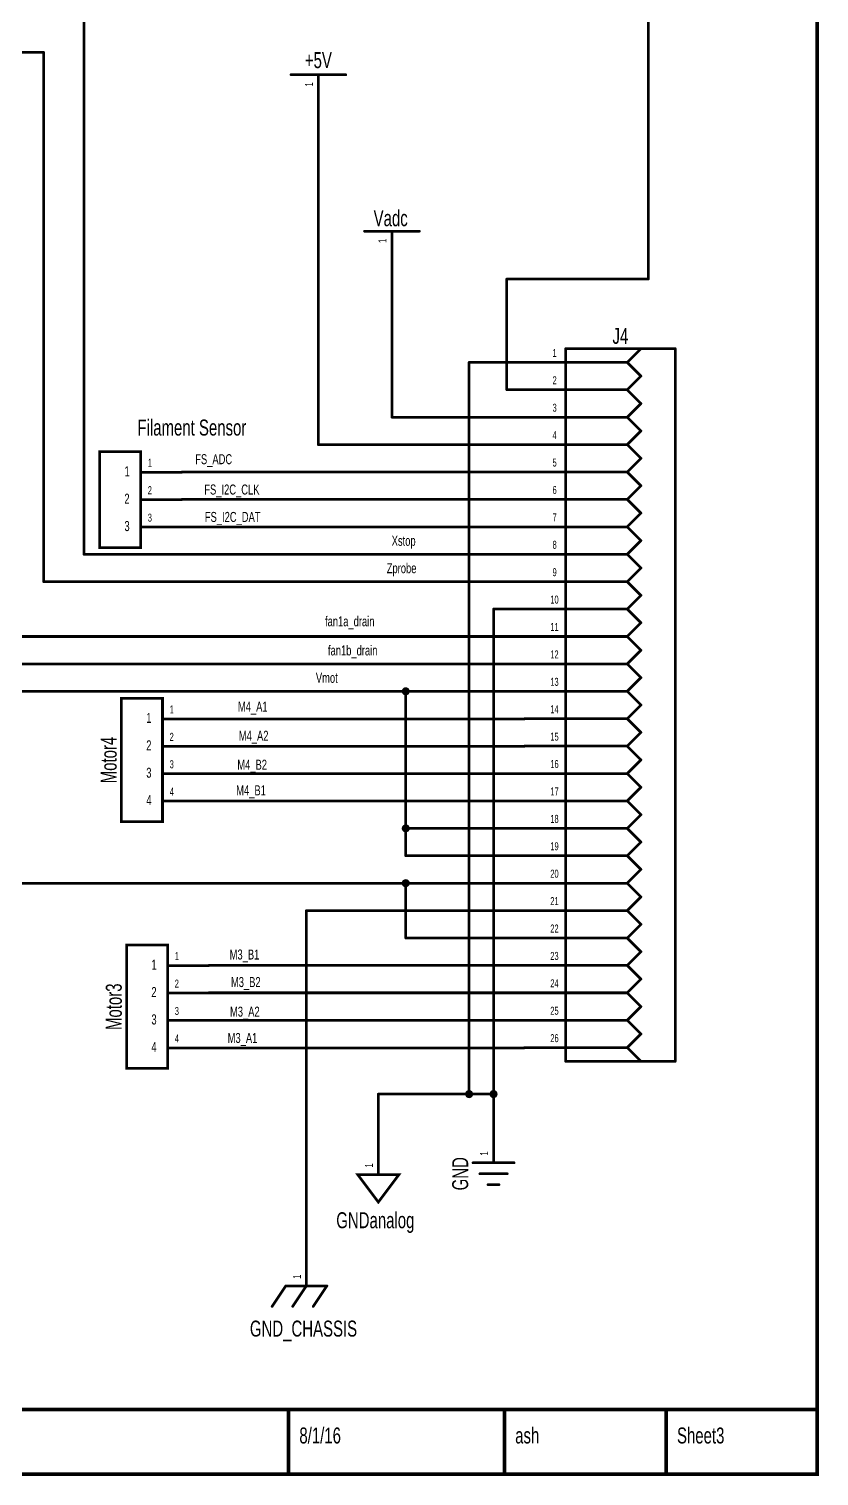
# Model space of a CAD drawing. Extents: x -0.2 to 11.3, y -0.6 to 7.5.
# Drawn here: x 8.38 to 11.26, y -0.6 to 4.68 of the extents above; entities that cross this region are included whole.
import ezdxf
from ezdxf.enums import TextEntityAlignment as Align

# ---------------------------------------------------------------- set-up
doc = ezdxf.new("R2010")
doc.units = 0
for name, color, linetype in [('Element', 253, 'CONTINUOUS'), ('Net', 50, 'CONTINUOUS'), ('Pin', 50, 'CONTINUOUS'), ('Shapes', 252, 'CONTINUOUS'), ('Titles', 253, 'CONTINUOUS')]:
    doc.layers.add(name, color=color, linetype=linetype)

msp = doc.modelspace()

# ---------------------------------------------------------------- linework, layer by layer
at = {"layer": 'Element', "linetype": 'CONTINUOUS', "const_width": 0.0098}
for points in [[(9.3377, 4.5152), (9.5377, 4.5152)], [(9.606, 3.9443), (9.806, 3.9443)], [(10.7397, 3.5157), (10.3397, 3.5157)], [(10.3397, 3.5157), (10.3397, 0.9157)], [(10.6147, 3.5157), (10.5647, 3.4657)], [(10.7397, 0.9157), (10.7397, 3.5157)], [(10.5647, 3.4657), (10.3397, 3.4657)], [(10.6147, 3.4157), (10.5647, 3.4657)], [(10.6147, 3.4157), (10.5647, 3.3657)], [(10.5647, 3.3657), (10.3397, 3.3657)], [(10.6147, 3.3157), (10.5647, 3.3657)], [(10.6147, 3.3157), (10.5647, 3.2657)], [(10.5647, 3.2657), (10.3397, 3.2657)], [(10.6147, 3.2157), (10.5647, 3.2657)], [(10.6147, 3.2157), (10.5647, 3.1657)], [(10.5647, 3.1657), (10.3397, 3.1657)], [(10.6147, 3.1157), (10.5647, 3.1657)], [(8.7893, 3.1398), (8.6394, 3.1398), (8.6394, 2.7898), (8.7893, 2.7898), (8.7893, 3.1398)], [(10.6147, 3.1157), (10.5647, 3.0657)], [(10.5647, 3.0657), (10.3397, 3.0657)], [(10.6147, 3.0157), (10.5647, 3.0657)], [(10.6147, 3.0157), (10.5647, 2.9657)], [(10.5647, 2.9657), (10.3397, 2.9657)], [(10.6147, 2.9157), (10.5647, 2.9657)], [(10.6147, 2.9157), (10.5647, 2.8657)], [(10.5647, 2.8657), (10.3397, 2.8657)], [(10.6147, 2.8157), (10.5647, 2.8657)], [(10.6147, 2.8157), (10.5647, 2.7657)], [(10.5647, 2.7657), (10.3397, 2.7657)], [(10.6147, 2.7157), (10.5647, 2.7657)], [(10.6147, 2.7157), (10.5647, 2.6657)], [(10.5647, 2.6657), (10.3397, 2.6657)], [(10.6147, 2.6157), (10.5647, 2.6657)], [(10.6147, 2.6157), (10.5647, 2.5657)], [(10.5647, 2.5657), (10.3397, 2.5657)], [(10.6147, 2.5157), (10.5647, 2.5657)], [(10.6147, 2.5157), (10.5647, 2.4657)], [(10.5647, 2.4657), (10.3397, 2.4657)], [(10.6147, 2.4157), (10.5647, 2.4657)], [(10.6147, 2.4157), (10.5647, 2.3657)], [(10.5647, 2.3657), (10.3397, 2.3657)], [(10.6147, 2.3157), (10.5647, 2.3657)], [(10.5647, 2.2657), (10.3397, 2.2657)], [(10.6147, 2.3157), (10.5647, 2.2657)], [(10.6147, 2.2157), (10.5647, 2.2657)], [(8.869, 2.24), (8.7191, 2.24), (8.7191, 1.79), (8.869, 1.79), (8.869, 2.24)], [(10.6147, 2.2157), (10.5647, 2.1657)], [(10.5647, 2.1657), (10.3397, 2.1657)], [(10.6147, 2.1157), (10.5647, 2.1657)], [(10.6147, 2.1157), (10.5647, 2.0657)], [(10.5647, 2.0657), (10.3397, 2.0657)], [(10.6147, 2.0157), (10.5647, 2.0657)], [(10.6147, 2.0157), (10.5647, 1.9657)], [(10.5647, 1.9657), (10.3397, 1.9657)], [(10.6147, 1.9157), (10.5647, 1.9657)], [(10.6147, 1.9157), (10.5647, 1.8657)], [(10.5647, 1.8657), (10.3397, 1.8657)], [(10.6147, 1.8157), (10.5647, 1.8657)], [(10.6147, 1.8157), (10.5647, 1.7657)], [(10.5647, 1.7657), (10.3397, 1.7657)], [(10.6147, 1.7157), (10.5647, 1.7657)], [(10.6147, 1.7157), (10.5647, 1.6657)], [(10.5647, 1.6657), (10.3397, 1.6657)], [(10.6147, 1.6157), (10.5647, 1.6657)], [(10.6147, 1.6157), (10.5647, 1.5657)], [(10.5647, 1.5657), (10.3397, 1.5657)], [(10.6147, 1.5157), (10.5647, 1.5657)], [(10.6147, 1.5157), (10.5647, 1.4657)], [(10.5647, 1.4657), (10.3397, 1.4657)], [(10.6147, 1.4157), (10.5647, 1.4657)], [(10.6147, 1.4157), (10.5647, 1.3657)], [(8.8877, 1.3399), (8.7378, 1.3399), (8.7378, 0.8899), (8.8877, 0.8899), (8.8877, 1.3399)], [(10.5647, 1.3657), (10.3397, 1.3657)], [(10.6147, 1.3157), (10.5647, 1.3657)], [(10.6147, 1.3157), (10.5647, 1.2657)], [(10.5647, 1.2657), (10.3397, 1.2657)], [(10.6147, 1.2157), (10.5647, 1.2657)], [(10.6147, 1.2157), (10.5647, 1.1657)], [(10.5647, 1.1657), (10.3397, 1.1657)], [(10.6147, 1.1157), (10.5647, 1.1657)], [(10.6147, 1.1157), (10.5647, 1.0657)], [(10.5647, 1.0657), (10.3397, 1.0657)], [(10.6147, 1.0157), (10.5647, 1.0657)], [(10.6147, 1.0157), (10.5647, 0.9657)], [(10.5647, 0.9657), (10.3397, 0.9657)], [(10.6147, 0.9157), (10.5647, 0.9657)], [(10.3397, 0.9157), (10.7397, 0.9157)], [(10.0018, 0.5457), (10.1518, 0.5457)], [(9.7315, 0.5023), (9.5815, 0.5023), (9.6565, 0.4023), (9.7315, 0.5023)], [(10.0268, 0.5057), (10.1268, 0.5057)], [(10.0568, 0.4657), (10.0968, 0.4657)], [(9.269, 0.0216), (9.319, 0.0965)], [(9.319, 0.0965), (9.469, 0.0965)], [(9.344, 0.0216), (9.394, 0.0965)], [(9.419, 0.0216), (9.469, 0.0965)]]:
    msp.add_lwpolyline(points, dxfattribs=at)
at = {"layer": 'Element', "linetype": 'CONTINUOUS', "const_width": 0.0049}
for points in [[(9.3353, 4.5152, 1), (9.3402, 4.5152, 1), (9.3353, 4.5152, 1)], [(9.5353, 4.5152, 1), (9.5402, 4.5152, 1), (9.5353, 4.5152, 1)], [(9.6036, 3.9443, 1), (9.6085, 3.9443, 1), (9.6036, 3.9443, 1)], [(9.8036, 3.9443, 1), (9.8085, 3.9443, 1), (9.8036, 3.9443, 1)], [(10.3373, 3.5157, 1), (10.3422, 3.5157, 1), (10.3373, 3.5157, 1)], [(10.3373, 3.5157, 1), (10.3422, 3.5157, 1), (10.3373, 3.5157, 1)], [(10.6123, 3.5157, 1), (10.6172, 3.5157, 1), (10.6123, 3.5157, 1)], [(10.7373, 3.5157, 1), (10.7422, 3.5157, 1), (10.7373, 3.5157, 1)], [(10.7373, 3.5157, 1), (10.7422, 3.5157, 1), (10.7373, 3.5157, 1)], [(10.3373, 3.4657, 1), (10.3422, 3.4657, 1), (10.3373, 3.4657, 1)], [(10.5623, 3.4657, 1), (10.5672, 3.4657, 1), (10.5623, 3.4657, 1)], [(10.5623, 3.4657, 1), (10.5672, 3.4657, 1), (10.5623, 3.4657, 1)], [(10.5623, 3.4657, 1), (10.5672, 3.4657, 1), (10.5623, 3.4657, 1)], [(10.6123, 3.4157, 1), (10.6172, 3.4157, 1), (10.6123, 3.4157, 1)], [(10.6123, 3.4157, 1), (10.6172, 3.4157, 1), (10.6123, 3.4157, 1)], [(10.3373, 3.3657, 1), (10.3422, 3.3657, 1), (10.3373, 3.3657, 1)], [(10.5623, 3.3657, 1), (10.5672, 3.3657, 1), (10.5623, 3.3657, 1)], [(10.5623, 3.3657, 1), (10.5672, 3.3657, 1), (10.5623, 3.3657, 1)], [(10.5623, 3.3657, 1), (10.5672, 3.3657, 1), (10.5623, 3.3657, 1)], [(10.6123, 3.3157, 1), (10.6172, 3.3157, 1), (10.6123, 3.3157, 1)], [(10.6123, 3.3157, 1), (10.6172, 3.3157, 1), (10.6123, 3.3157, 1)], [(10.3373, 3.2657, 1), (10.3422, 3.2657, 1), (10.3373, 3.2657, 1)], [(10.5623, 3.2657, 1), (10.5672, 3.2657, 1), (10.5623, 3.2657, 1)], [(10.5623, 3.2657, 1), (10.5672, 3.2657, 1), (10.5623, 3.2657, 1)], [(10.5623, 3.2657, 1), (10.5672, 3.2657, 1), (10.5623, 3.2657, 1)], [(10.6123, 3.2157, 1), (10.6172, 3.2157, 1), (10.6123, 3.2157, 1)], [(10.6123, 3.2157, 1), (10.6172, 3.2157, 1), (10.6123, 3.2157, 1)], [(10.3373, 3.1657, 1), (10.3422, 3.1657, 1), (10.3373, 3.1657, 1)], [(10.5623, 3.1657, 1), (10.5672, 3.1657, 1), (10.5623, 3.1657, 1)], [(10.5623, 3.1657, 1), (10.5672, 3.1657, 1), (10.5623, 3.1657, 1)], [(10.5623, 3.1657, 1), (10.5672, 3.1657, 1), (10.5623, 3.1657, 1)], [(10.6123, 3.1157, 1), (10.6172, 3.1157, 1), (10.6123, 3.1157, 1)], [(10.6123, 3.1157, 1), (10.6172, 3.1157, 1), (10.6123, 3.1157, 1)], [(10.3373, 3.0657, 1), (10.3422, 3.0657, 1), (10.3373, 3.0657, 1)], [(10.5623, 3.0657, 1), (10.5672, 3.0657, 1), (10.5623, 3.0657, 1)], [(10.5623, 3.0657, 1), (10.5672, 3.0657, 1), (10.5623, 3.0657, 1)], [(10.5623, 3.0657, 1), (10.5672, 3.0657, 1), (10.5623, 3.0657, 1)], [(10.6123, 3.0157, 1), (10.6172, 3.0157, 1), (10.6123, 3.0157, 1)], [(10.6123, 3.0157, 1), (10.6172, 3.0157, 1), (10.6123, 3.0157, 1)], [(10.3373, 2.9657, 1), (10.3422, 2.9657, 1), (10.3373, 2.9657, 1)], [(10.5623, 2.9657, 1), (10.5672, 2.9657, 1), (10.5623, 2.9657, 1)], [(10.5623, 2.9657, 1), (10.5672, 2.9657, 1), (10.5623, 2.9657, 1)], [(10.5623, 2.9657, 1), (10.5672, 2.9657, 1), (10.5623, 2.9657, 1)], [(10.6123, 2.9157, 1), (10.6172, 2.9157, 1), (10.6123, 2.9157, 1)], [(10.6123, 2.9157, 1), (10.6172, 2.9157, 1), (10.6123, 2.9157, 1)], [(10.3373, 2.8657, 1), (10.3422, 2.8657, 1), (10.3373, 2.8657, 1)], [(10.5623, 2.8657, 1), (10.5672, 2.8657, 1), (10.5623, 2.8657, 1)], [(10.5623, 2.8657, 1), (10.5672, 2.8657, 1), (10.5623, 2.8657, 1)], [(10.5623, 2.8657, 1), (10.5672, 2.8657, 1), (10.5623, 2.8657, 1)], [(10.6123, 2.8157, 1), (10.6172, 2.8157, 1), (10.6123, 2.8157, 1)], [(10.6123, 2.8157, 1), (10.6172, 2.8157, 1), (10.6123, 2.8157, 1)], [(10.3373, 2.7657, 1), (10.3422, 2.7657, 1), (10.3373, 2.7657, 1)], [(10.5623, 2.7657, 1), (10.5672, 2.7657, 1), (10.5623, 2.7657, 1)], [(10.5623, 2.7657, 1), (10.5672, 2.7657, 1), (10.5623, 2.7657, 1)], [(10.5623, 2.7657, 1), (10.5672, 2.7657, 1), (10.5623, 2.7657, 1)], [(10.6123, 2.7157, 1), (10.6172, 2.7157, 1), (10.6123, 2.7157, 1)], [(10.6123, 2.7157, 1), (10.6172, 2.7157, 1), (10.6123, 2.7157, 1)], [(10.3373, 2.6657, 1), (10.3422, 2.6657, 1), (10.3373, 2.6657, 1)], [(10.5623, 2.6657, 1), (10.5672, 2.6657, 1), (10.5623, 2.6657, 1)], [(10.5623, 2.6657, 1), (10.5672, 2.6657, 1), (10.5623, 2.6657, 1)], [(10.5623, 2.6657, 1), (10.5672, 2.6657, 1), (10.5623, 2.6657, 1)], [(10.6123, 2.6157, 1), (10.6172, 2.6157, 1), (10.6123, 2.6157, 1)], [(10.6123, 2.6157, 1), (10.6172, 2.6157, 1), (10.6123, 2.6157, 1)], [(10.3373, 2.5657, 1), (10.3422, 2.5657, 1), (10.3373, 2.5657, 1)], [(10.5623, 2.5657, 1), (10.5672, 2.5657, 1), (10.5623, 2.5657, 1)], [(10.5623, 2.5657, 1), (10.5672, 2.5657, 1), (10.5623, 2.5657, 1)], [(10.5623, 2.5657, 1), (10.5672, 2.5657, 1), (10.5623, 2.5657, 1)], [(10.6123, 2.5157, 1), (10.6172, 2.5157, 1), (10.6123, 2.5157, 1)], [(10.6123, 2.5157, 1), (10.6172, 2.5157, 1), (10.6123, 2.5157, 1)], [(10.3373, 2.4657, 1), (10.3422, 2.4657, 1), (10.3373, 2.4657, 1)], [(10.5623, 2.4657, 1), (10.5672, 2.4657, 1), (10.5623, 2.4657, 1)], [(10.5623, 2.4657, 1), (10.5672, 2.4657, 1), (10.5623, 2.4657, 1)], [(10.5623, 2.4657, 1), (10.5672, 2.4657, 1), (10.5623, 2.4657, 1)], [(10.6123, 2.4157, 1), (10.6172, 2.4157, 1), (10.6123, 2.4157, 1)], [(10.6123, 2.4157, 1), (10.6172, 2.4157, 1), (10.6123, 2.4157, 1)], [(10.3373, 2.3657, 1), (10.3422, 2.3657, 1), (10.3373, 2.3657, 1)], [(10.5623, 2.3657, 1), (10.5672, 2.3657, 1), (10.5623, 2.3657, 1)], [(10.5623, 2.3657, 1), (10.5672, 2.3657, 1), (10.5623, 2.3657, 1)], [(10.5623, 2.3657, 1), (10.5672, 2.3657, 1), (10.5623, 2.3657, 1)], [(10.3373, 2.2657, 1), (10.3422, 2.2657, 1), (10.3373, 2.2657, 1)], [(10.5623, 2.2657, 1), (10.5672, 2.2657, 1), (10.5623, 2.2657, 1)], [(10.5623, 2.2657, 1), (10.5672, 2.2657, 1), (10.5623, 2.2657, 1)], [(10.5623, 2.2657, 1), (10.5672, 2.2657, 1), (10.5623, 2.2657, 1)], [(10.6123, 2.3157, 1), (10.6172, 2.3157, 1), (10.6123, 2.3157, 1)], [(10.6123, 2.3157, 1), (10.6172, 2.3157, 1), (10.6123, 2.3157, 1)], [(10.6123, 2.2157, 1), (10.6172, 2.2157, 1), (10.6123, 2.2157, 1)], [(10.6123, 2.2157, 1), (10.6172, 2.2157, 1), (10.6123, 2.2157, 1)], [(10.3373, 2.1657, 1), (10.3422, 2.1657, 1), (10.3373, 2.1657, 1)], [(10.5623, 2.1657, 1), (10.5672, 2.1657, 1), (10.5623, 2.1657, 1)], [(10.5623, 2.1657, 1), (10.5672, 2.1657, 1), (10.5623, 2.1657, 1)], [(10.5623, 2.1657, 1), (10.5672, 2.1657, 1), (10.5623, 2.1657, 1)], [(10.6123, 2.1157, 1), (10.6172, 2.1157, 1), (10.6123, 2.1157, 1)], [(10.6123, 2.1157, 1), (10.6172, 2.1157, 1), (10.6123, 2.1157, 1)], [(10.3373, 2.0657, 1), (10.3422, 2.0657, 1), (10.3373, 2.0657, 1)], [(10.5623, 2.0657, 1), (10.5672, 2.0657, 1), (10.5623, 2.0657, 1)], [(10.5623, 2.0657, 1), (10.5672, 2.0657, 1), (10.5623, 2.0657, 1)], [(10.5623, 2.0657, 1), (10.5672, 2.0657, 1), (10.5623, 2.0657, 1)], [(10.6123, 2.0157, 1), (10.6172, 2.0157, 1), (10.6123, 2.0157, 1)], [(10.6123, 2.0157, 1), (10.6172, 2.0157, 1), (10.6123, 2.0157, 1)], [(10.3373, 1.9657, 1), (10.3422, 1.9657, 1), (10.3373, 1.9657, 1)], [(10.5623, 1.9657, 1), (10.5672, 1.9657, 1), (10.5623, 1.9657, 1)], [(10.5623, 1.9657, 1), (10.5672, 1.9657, 1), (10.5623, 1.9657, 1)], [(10.5623, 1.9657, 1), (10.5672, 1.9657, 1), (10.5623, 1.9657, 1)], [(10.6123, 1.9157, 1), (10.6172, 1.9157, 1), (10.6123, 1.9157, 1)], [(10.6123, 1.9157, 1), (10.6172, 1.9157, 1), (10.6123, 1.9157, 1)], [(10.3373, 1.8657, 1), (10.3422, 1.8657, 1), (10.3373, 1.8657, 1)], [(10.5623, 1.8657, 1), (10.5672, 1.8657, 1), (10.5623, 1.8657, 1)], [(10.5623, 1.8657, 1), (10.5672, 1.8657, 1), (10.5623, 1.8657, 1)], [(10.5623, 1.8657, 1), (10.5672, 1.8657, 1), (10.5623, 1.8657, 1)], [(10.6123, 1.8157, 1), (10.6172, 1.8157, 1), (10.6123, 1.8157, 1)], [(10.6123, 1.8157, 1), (10.6172, 1.8157, 1), (10.6123, 1.8157, 1)], [(10.3373, 1.7657, 1), (10.3422, 1.7657, 1), (10.3373, 1.7657, 1)], [(10.5623, 1.7657, 1), (10.5672, 1.7657, 1), (10.5623, 1.7657, 1)], [(10.5623, 1.7657, 1), (10.5672, 1.7657, 1), (10.5623, 1.7657, 1)], [(10.5623, 1.7657, 1), (10.5672, 1.7657, 1), (10.5623, 1.7657, 1)], [(10.6123, 1.7157, 1), (10.6172, 1.7157, 1), (10.6123, 1.7157, 1)], [(10.6123, 1.7157, 1), (10.6172, 1.7157, 1), (10.6123, 1.7157, 1)], [(10.3373, 1.6657, 1), (10.3422, 1.6657, 1), (10.3373, 1.6657, 1)], [(10.5623, 1.6657, 1), (10.5672, 1.6657, 1), (10.5623, 1.6657, 1)], [(10.5623, 1.6657, 1), (10.5672, 1.6657, 1), (10.5623, 1.6657, 1)], [(10.5623, 1.6657, 1), (10.5672, 1.6657, 1), (10.5623, 1.6657, 1)], [(10.6123, 1.6157, 1), (10.6172, 1.6157, 1), (10.6123, 1.6157, 1)], [(10.6123, 1.6157, 1), (10.6172, 1.6157, 1), (10.6123, 1.6157, 1)], [(10.3373, 1.5657, 1), (10.3422, 1.5657, 1), (10.3373, 1.5657, 1)], [(10.5623, 1.5657, 1), (10.5672, 1.5657, 1), (10.5623, 1.5657, 1)], [(10.5623, 1.5657, 1), (10.5672, 1.5657, 1), (10.5623, 1.5657, 1)], [(10.5623, 1.5657, 1), (10.5672, 1.5657, 1), (10.5623, 1.5657, 1)], [(10.6123, 1.5157, 1), (10.6172, 1.5157, 1), (10.6123, 1.5157, 1)], [(10.6123, 1.5157, 1), (10.6172, 1.5157, 1), (10.6123, 1.5157, 1)], [(10.3373, 1.4657, 1), (10.3422, 1.4657, 1), (10.3373, 1.4657, 1)], [(10.5623, 1.4657, 1), (10.5672, 1.4657, 1), (10.5623, 1.4657, 1)], [(10.5623, 1.4657, 1), (10.5672, 1.4657, 1), (10.5623, 1.4657, 1)], [(10.5623, 1.4657, 1), (10.5672, 1.4657, 1), (10.5623, 1.4657, 1)], [(10.6123, 1.4157, 1), (10.6172, 1.4157, 1), (10.6123, 1.4157, 1)], [(10.6123, 1.4157, 1), (10.6172, 1.4157, 1), (10.6123, 1.4157, 1)], [(10.3373, 1.3657, 1), (10.3422, 1.3657, 1), (10.3373, 1.3657, 1)], [(10.5623, 1.3657, 1), (10.5672, 1.3657, 1), (10.5623, 1.3657, 1)], [(10.5623, 1.3657, 1), (10.5672, 1.3657, 1), (10.5623, 1.3657, 1)], [(10.5623, 1.3657, 1), (10.5672, 1.3657, 1), (10.5623, 1.3657, 1)], [(10.6123, 1.3157, 1), (10.6172, 1.3157, 1), (10.6123, 1.3157, 1)], [(10.6123, 1.3157, 1), (10.6172, 1.3157, 1), (10.6123, 1.3157, 1)], [(10.3373, 1.2657, 1), (10.3422, 1.2657, 1), (10.3373, 1.2657, 1)], [(10.5623, 1.2657, 1), (10.5672, 1.2657, 1), (10.5623, 1.2657, 1)], [(10.5623, 1.2657, 1), (10.5672, 1.2657, 1), (10.5623, 1.2657, 1)], [(10.5623, 1.2657, 1), (10.5672, 1.2657, 1), (10.5623, 1.2657, 1)], [(10.6123, 1.2157, 1), (10.6172, 1.2157, 1), (10.6123, 1.2157, 1)], [(10.6123, 1.2157, 1), (10.6172, 1.2157, 1), (10.6123, 1.2157, 1)], [(10.3373, 1.1657, 1), (10.3422, 1.1657, 1), (10.3373, 1.1657, 1)], [(10.5623, 1.1657, 1), (10.5672, 1.1657, 1), (10.5623, 1.1657, 1)], [(10.5623, 1.1657, 1), (10.5672, 1.1657, 1), (10.5623, 1.1657, 1)], [(10.5623, 1.1657, 1), (10.5672, 1.1657, 1), (10.5623, 1.1657, 1)], [(10.6123, 1.1157, 1), (10.6172, 1.1157, 1), (10.6123, 1.1157, 1)], [(10.6123, 1.1157, 1), (10.6172, 1.1157, 1), (10.6123, 1.1157, 1)], [(10.3373, 1.0657, 1), (10.3422, 1.0657, 1), (10.3373, 1.0657, 1)], [(10.5623, 1.0657, 1), (10.5672, 1.0657, 1), (10.5623, 1.0657, 1)], [(10.5623, 1.0657, 1), (10.5672, 1.0657, 1), (10.5623, 1.0657, 1)], [(10.5623, 1.0657, 1), (10.5672, 1.0657, 1), (10.5623, 1.0657, 1)], [(10.6123, 1.0157, 1), (10.6172, 1.0157, 1), (10.6123, 1.0157, 1)], [(10.6123, 1.0157, 1), (10.6172, 1.0157, 1), (10.6123, 1.0157, 1)], [(10.3373, 0.9657, 1), (10.3422, 0.9657, 1), (10.3373, 0.9657, 1)], [(10.5623, 0.9657, 1), (10.5672, 0.9657, 1), (10.5623, 0.9657, 1)], [(10.5623, 0.9657, 1), (10.5672, 0.9657, 1), (10.5623, 0.9657, 1)], [(10.5623, 0.9657, 1), (10.5672, 0.9657, 1), (10.5623, 0.9657, 1)], [(10.3373, 0.9157, 1), (10.3422, 0.9157, 1), (10.3373, 0.9157, 1)], [(10.3373, 0.9157, 1), (10.3422, 0.9157, 1), (10.3373, 0.9157, 1)], [(10.6123, 0.9157, 1), (10.6172, 0.9157, 1), (10.6123, 0.9157, 1)], [(10.7373, 0.9157, 1), (10.7422, 0.9157, 1), (10.7373, 0.9157, 1)], [(10.7373, 0.9157, 1), (10.7422, 0.9157, 1), (10.7373, 0.9157, 1)], [(9.9994, 0.5457, 1), (10.0043, 0.5457, 1), (9.9994, 0.5457, 1)], [(10.1494, 0.5457, 1), (10.1543, 0.5457, 1), (10.1494, 0.5457, 1)], [(9.7291, 0.5023, 1), (9.734, 0.5023, 1), (9.7291, 0.5023, 1)], [(10.0244, 0.5057, 1), (10.0293, 0.5057, 1), (10.0244, 0.5057, 1)], [(10.1244, 0.5057, 1), (10.1293, 0.5057, 1), (10.1244, 0.5057, 1)], [(10.0544, 0.4657, 1), (10.0593, 0.4657, 1), (10.0544, 0.4657, 1)], [(10.0944, 0.4657, 1), (10.0993, 0.4657, 1), (10.0944, 0.4657, 1)], [(9.3166, 0.0965, 1), (9.3215, 0.0965, 1), (9.3166, 0.0965, 1)], [(9.3166, 0.0965, 1), (9.3215, 0.0965, 1), (9.3166, 0.0965, 1)], [(9.3916, 0.0965, 1), (9.3965, 0.0965, 1), (9.3916, 0.0965, 1)], [(9.4666, 0.0965, 1), (9.4715, 0.0965, 1), (9.4666, 0.0965, 1)], [(9.4666, 0.0965, 1), (9.4715, 0.0965, 1), (9.4666, 0.0965, 1)], [(9.2666, 0.0216, 1), (9.2715, 0.0216, 1), (9.2666, 0.0216, 1)], [(9.3416, 0.0216, 1), (9.3465, 0.0216, 1), (9.3416, 0.0216, 1)], [(9.4166, 0.0216, 1), (9.4215, 0.0216, 1), (9.4166, 0.0216, 1)]]:
    msp.add_lwpolyline(points, format="xyb", dxfattribs=at)
at = {"layer": 'Net', "linetype": 'CONTINUOUS', "const_width": 0.0098}
for points in [[(10.6416, 6.0465), (10.6416, 3.7699)], [(8.5821, 2.7657), (8.5821, 5.9476)], [(3.8833, 4.5965), (8.4353, 4.5965)], [(8.4353, 4.5965), (8.4353, 2.6657)], [(9.4377, 4.3652), (9.4377, 3.1657)], [(9.706, 3.7943), (9.706, 3.2657)], [(10.6416, 3.7699), (10.1253, 3.7699)], [(10.1253, 3.7699), (10.1253, 3.3657)], [(10.1897, 3.4657), (9.9878, 3.4657)], [(9.9878, 3.4657), (9.9878, 0.7961)], [(10.1253, 3.3657), (10.1897, 3.3657)], [(9.706, 3.2657), (10.1897, 3.2657)], [(9.4377, 3.1657), (10.1897, 3.1657)], [(8.9393, 3.0657), (10.1897, 3.0657)], [(8.939, 2.9657), (10.1897, 2.9657)], [(8.9392, 2.8657), (10.1897, 2.8657)], [(10.1897, 2.7657), (8.5821, 2.7657)], [(8.4353, 2.6657), (10.1897, 2.6657)], [(10.1897, 2.5657), (10.0768, 2.5657)], [(10.0768, 2.5657), (10.0768, 0.6957)], [(10.1897, 2.4657), (8.0764, 2.4657)], [(10.1897, 2.3657), (7.626, 2.3657)], [(10.1897, 2.2657), (8.2279, 2.2657)], [(9.7467, 2.2657), (9.7472, 2.2626), (9.7486, 2.2599), (9.7508, 2.2577), (9.7535, 2.2563), (9.7566, 2.2558), (9.7596, 2.2563), (9.7623, 2.2577), (9.7645, 2.2599), (9.7659, 2.2626), (9.7664, 2.2657), (9.7659, 2.2687), (9.7645, 2.2714), (9.7623, 2.2736), (9.7596, 2.275), (9.7566, 2.2755), (9.7535, 2.275), (9.7508, 2.2736), (9.7486, 2.2714), (9.7472, 2.2687), (9.7467, 2.2657)], [(9.7566, 2.2657), (9.7566, 1.6657)], [(10.1897, 2.165), (9.019, 2.165)], [(10.1897, 2.065), (9.0186, 2.065)], [(10.1897, 1.965), (9.0188, 1.965)], [(10.1897, 1.865), (9.019, 1.865)], [(9.7467, 1.7657), (9.7472, 1.7626), (9.7486, 1.7599), (9.7508, 1.7577), (9.7535, 1.7563), (9.7566, 1.7558), (9.7596, 1.7563), (9.7623, 1.7577), (9.7645, 1.7599), (9.7659, 1.7626), (9.7664, 1.7657), (9.7659, 1.7687), (9.7645, 1.7714), (9.7623, 1.7736), (9.7596, 1.775), (9.7566, 1.7755), (9.7535, 1.775), (9.7508, 1.7736), (9.7486, 1.7714), (9.7472, 1.7687), (9.7467, 1.7657)], [(10.1897, 1.7657), (9.7566, 1.7657)], [(9.7566, 1.6657), (10.1897, 1.6657)], [(7.6911, 1.5657), (10.1897, 1.5657)], [(9.7467, 1.5657), (9.7472, 1.5626), (9.7486, 1.5599), (9.7508, 1.5577), (9.7535, 1.5563), (9.7566, 1.5558), (9.7596, 1.5563), (9.7623, 1.5577), (9.7645, 1.5599), (9.7659, 1.5626), (9.7664, 1.5657), (9.7659, 1.5687), (9.7645, 1.5714), (9.7623, 1.5736), (9.7596, 1.575), (9.7566, 1.5755), (9.7535, 1.575), (9.7508, 1.5736), (9.7486, 1.5714), (9.7472, 1.5687), (9.7467, 1.5657)], [(9.7566, 1.3657), (9.7566, 1.5657)], [(10.1897, 1.4657), (9.394, 1.4657)], [(9.394, 1.4657), (9.394, 0.246)], [(10.1897, 1.3657), (9.7566, 1.3657)], [(9.0377, 1.2657), (10.1897, 1.2657)], [(9.0374, 1.1657), (10.1897, 1.1657)], [(10.1897, 1.0649), (9.0376, 1.0649)], [(10.1897, 0.9649), (9.0377, 0.9649)], [(9.9878, 0.7961), (9.6565, 0.7961)], [(9.6565, 0.7961), (9.6565, 0.6523)], [(9.978, 0.7961), (9.9785, 0.7931), (9.9799, 0.7903), (9.982, 0.7881), (9.9848, 0.7867), (9.9878, 0.7863), (9.9909, 0.7867), (9.9936, 0.7881), (9.9958, 0.7903), (9.9972, 0.7931), (9.9977, 0.7961), (9.9972, 0.7991), (9.9958, 0.8019), (9.9936, 0.8041), (9.9909, 0.8055), (9.9878, 0.806), (9.9848, 0.8055), (9.982, 0.8041), (9.9799, 0.8019), (9.9785, 0.7991), (9.978, 0.7961)], [(9.9878, 0.7961), (10.0768, 0.7961)], [(10.067, 0.7961), (10.0675, 0.7931), (10.0689, 0.7903), (10.071, 0.7881), (10.0738, 0.7867), (10.0768, 0.7863), (10.0799, 0.7867), (10.0826, 0.7881), (10.0848, 0.7903), (10.0862, 0.7931), (10.0867, 0.7961), (10.0862, 0.7991), (10.0848, 0.8019), (10.0826, 0.8041), (10.0799, 0.8055), (10.0768, 0.806), (10.0738, 0.8055), (10.071, 0.8041), (10.0689, 0.8019), (10.0675, 0.7991), (10.067, 0.7961)]]:
    msp.add_lwpolyline(points, dxfattribs=at)
at = {"layer": 'Net', "linetype": 'CONTINUOUS', "const_width": 0.0049}
for points in [[(8.4329, 4.5965, 1), (8.4378, 4.5965, 1), (8.4329, 4.5965, 1)], [(8.4329, 4.5965, 1), (8.4378, 4.5965, 1), (8.4329, 4.5965, 1)], [(9.4353, 4.3652, 1), (9.4402, 4.3652, 1), (9.4353, 4.3652, 1)], [(9.7036, 3.7943, 1), (9.7085, 3.7943, 1), (9.7036, 3.7943, 1)], [(10.1229, 3.7699, 1), (10.1278, 3.7699, 1), (10.1229, 3.7699, 1)], [(10.1229, 3.7699, 1), (10.1278, 3.7699, 1), (10.1229, 3.7699, 1)], [(10.6392, 3.7699, 1), (10.6441, 3.7699, 1), (10.6392, 3.7699, 1)], [(10.6392, 3.7699, 1), (10.6441, 3.7699, 1), (10.6392, 3.7699, 1)], [(9.9854, 3.4657, 1), (9.9903, 3.4657, 1), (9.9854, 3.4657, 1)], [(9.9854, 3.4657, 1), (9.9903, 3.4657, 1), (9.9854, 3.4657, 1)], [(10.1873, 3.4657, 1), (10.1922, 3.4657, 1), (10.1873, 3.4657, 1)], [(10.1229, 3.3657, 1), (10.1278, 3.3657, 1), (10.1229, 3.3657, 1)], [(10.1229, 3.3657, 1), (10.1278, 3.3657, 1), (10.1229, 3.3657, 1)], [(10.1873, 3.3657, 1), (10.1922, 3.3657, 1), (10.1873, 3.3657, 1)], [(9.7036, 3.2657, 1), (9.7085, 3.2657, 1), (9.7036, 3.2657, 1)], [(9.7036, 3.2657, 1), (9.7085, 3.2657, 1), (9.7036, 3.2657, 1)], [(10.1873, 3.2657, 1), (10.1922, 3.2657, 1), (10.1873, 3.2657, 1)], [(9.4353, 3.1657, 1), (9.4402, 3.1657, 1), (9.4353, 3.1657, 1)], [(9.4353, 3.1657, 1), (9.4402, 3.1657, 1), (9.4353, 3.1657, 1)], [(10.1873, 3.1657, 1), (10.1922, 3.1657, 1), (10.1873, 3.1657, 1)], [(8.9369, 3.0657, 1), (8.9418, 3.0657, 1), (8.9369, 3.0657, 1)], [(10.1873, 3.0657, 1), (10.1922, 3.0657, 1), (10.1873, 3.0657, 1)], [(8.9365, 2.9657, 1), (8.9414, 2.9657, 1), (8.9365, 2.9657, 1)], [(10.1873, 2.9657, 1), (10.1922, 2.9657, 1), (10.1873, 2.9657, 1)], [(8.9367, 2.8657, 1), (8.9416, 2.8657, 1), (8.9367, 2.8657, 1)], [(10.1873, 2.8657, 1), (10.1922, 2.8657, 1), (10.1873, 2.8657, 1)], [(8.5796, 2.7657, 1), (8.5845, 2.7657, 1), (8.5796, 2.7657, 1)], [(8.5796, 2.7657, 1), (8.5845, 2.7657, 1), (8.5796, 2.7657, 1)], [(10.1873, 2.7657, 1), (10.1922, 2.7657, 1), (10.1873, 2.7657, 1)], [(8.4329, 2.6657, 1), (8.4378, 2.6657, 1), (8.4329, 2.6657, 1)], [(8.4329, 2.6657, 1), (8.4378, 2.6657, 1), (8.4329, 2.6657, 1)], [(10.1873, 2.6657, 1), (10.1922, 2.6657, 1), (10.1873, 2.6657, 1)], [(10.0744, 2.5657, 1), (10.0793, 2.5657, 1), (10.0744, 2.5657, 1)], [(10.0744, 2.5657, 1), (10.0793, 2.5657, 1), (10.0744, 2.5657, 1)], [(10.1873, 2.5657, 1), (10.1922, 2.5657, 1), (10.1873, 2.5657, 1)], [(10.1873, 2.4657, 1), (10.1922, 2.4657, 1), (10.1873, 2.4657, 1)], [(10.1873, 2.3657, 1), (10.1922, 2.3657, 1), (10.1873, 2.3657, 1)], [(9.7443, 2.2657, 1), (9.7492, 2.2657, 1), (9.7443, 2.2657, 1)], [(9.7541, 2.2657, 1), (9.759, 2.2657, 1), (9.7541, 2.2657, 1)], [(10.1873, 2.2657, 1), (10.1922, 2.2657, 1), (10.1873, 2.2657, 1)], [(9.0165, 2.165, 1), (9.0214, 2.165, 1), (9.0165, 2.165, 1)], [(10.1873, 2.165, 1), (10.1922, 2.165, 1), (10.1873, 2.165, 1)], [(9.0162, 2.065, 1), (9.0211, 2.065, 1), (9.0162, 2.065, 1)], [(10.1873, 2.065, 1), (10.1922, 2.065, 1), (10.1873, 2.065, 1)], [(9.0163, 1.965, 1), (9.0213, 1.965, 1), (9.0163, 1.965, 1)], [(10.1873, 1.965, 1), (10.1922, 1.965, 1), (10.1873, 1.965, 1)], [(9.0165, 1.865, 1), (9.0215, 1.865, 1), (9.0165, 1.865, 1)], [(10.1873, 1.865, 1), (10.1922, 1.865, 1), (10.1873, 1.865, 1)], [(9.7443, 1.7657, 1), (9.7492, 1.7657, 1), (9.7443, 1.7657, 1)], [(9.7541, 1.7657, 1), (9.759, 1.7657, 1), (9.7541, 1.7657, 1)], [(10.1873, 1.7657, 1), (10.1922, 1.7657, 1), (10.1873, 1.7657, 1)], [(9.7541, 1.6657, 1), (9.759, 1.6657, 1), (9.7541, 1.6657, 1)], [(9.7541, 1.6657, 1), (9.759, 1.6657, 1), (9.7541, 1.6657, 1)], [(10.1873, 1.6657, 1), (10.1922, 1.6657, 1), (10.1873, 1.6657, 1)], [(9.7443, 1.5657, 1), (9.7492, 1.5657, 1), (9.7443, 1.5657, 1)], [(9.7541, 1.5657, 1), (9.759, 1.5657, 1), (9.7541, 1.5657, 1)], [(10.1873, 1.5657, 1), (10.1922, 1.5657, 1), (10.1873, 1.5657, 1)], [(9.3916, 1.4657, 1), (9.3965, 1.4657, 1), (9.3916, 1.4657, 1)], [(9.3916, 1.4657, 1), (9.3965, 1.4657, 1), (9.3916, 1.4657, 1)], [(10.1873, 1.4657, 1), (10.1922, 1.4657, 1), (10.1873, 1.4657, 1)], [(9.7541, 1.3657, 1), (9.759, 1.3657, 1), (9.7541, 1.3657, 1)], [(9.7541, 1.3657, 1), (9.759, 1.3657, 1), (9.7541, 1.3657, 1)], [(10.1873, 1.3657, 1), (10.1922, 1.3657, 1), (10.1873, 1.3657, 1)], [(9.0353, 1.2657, 1), (9.0402, 1.2657, 1), (9.0353, 1.2657, 1)], [(10.1873, 1.2657, 1), (10.1922, 1.2657, 1), (10.1873, 1.2657, 1)], [(9.0349, 1.1657, 1), (9.0398, 1.1657, 1), (9.0349, 1.1657, 1)], [(10.1873, 1.1657, 1), (10.1922, 1.1657, 1), (10.1873, 1.1657, 1)], [(9.0351, 1.0649, 1), (9.04, 1.0649, 1), (9.0351, 1.0649, 1)], [(10.1873, 1.0649, 1), (10.1922, 1.0649, 1), (10.1873, 1.0649, 1)], [(9.0353, 0.9649, 1), (9.0402, 0.9649, 1), (9.0353, 0.9649, 1)], [(10.1873, 0.9649, 1), (10.1922, 0.9649, 1), (10.1873, 0.9649, 1)], [(9.6541, 0.7961, 1), (9.659, 0.7961, 1), (9.6541, 0.7961, 1)], [(9.6541, 0.7961, 1), (9.659, 0.7961, 1), (9.6541, 0.7961, 1)], [(9.9755, 0.7961, 1), (9.9804, 0.7961, 1), (9.9755, 0.7961, 1)], [(9.9854, 0.7961, 1), (9.9903, 0.7961, 1), (9.9854, 0.7961, 1)], [(9.9854, 0.7961, 1), (9.9903, 0.7961, 1), (9.9854, 0.7961, 1)], [(9.9854, 0.7961, 1), (9.9903, 0.7961, 1), (9.9854, 0.7961, 1)], [(10.0645, 0.7961, 1), (10.0694, 0.7961, 1), (10.0645, 0.7961, 1)], [(10.0744, 0.7961, 1), (10.0793, 0.7961, 1), (10.0744, 0.7961, 1)], [(10.0744, 0.6957, 1), (10.0793, 0.6957, 1), (10.0744, 0.6957, 1)], [(9.6541, 0.6523, 1), (9.659, 0.6523, 1), (9.6541, 0.6523, 1)], [(9.3916, 0.246, 1), (9.3965, 0.246, 1), (9.3916, 0.246, 1)]]:
    msp.add_lwpolyline(points, format="xyb", dxfattribs=at)
at = {"layer": 'Pin', "linetype": 'CONTINUOUS', "const_width": 0.0098}
for points in [[(9.4377, 4.5152), (9.4377, 4.3652)], [(9.706, 3.9443), (9.706, 3.7943)], [(10.3397, 3.4657), (10.1897, 3.4657)], [(10.3397, 3.3657), (10.1897, 3.3657)], [(10.3397, 3.2657), (10.1897, 3.2657)], [(10.3397, 3.1657), (10.1897, 3.1657)], [(8.7893, 3.0648), (8.9393, 3.0648)], [(10.3397, 3.0657), (10.1897, 3.0657)], [(8.789, 2.9648), (8.939, 2.9648)], [(10.3397, 2.9657), (10.1897, 2.9657)], [(8.7892, 2.8648), (8.9392, 2.8648)], [(10.3397, 2.8657), (10.1897, 2.8657)], [(10.3397, 2.7657), (10.1897, 2.7657)], [(10.3397, 2.6657), (10.1897, 2.6657)], [(10.3397, 2.5657), (10.1897, 2.5657)], [(10.3397, 2.4657), (10.1897, 2.4657)], [(10.3397, 2.3657), (10.1897, 2.3657)], [(10.3397, 2.2657), (10.1897, 2.2657)], [(8.869, 2.165), (9.019, 2.165)], [(10.3397, 2.1657), (10.1897, 2.1657)], [(8.8686, 2.065), (9.0186, 2.065)], [(10.3397, 2.0657), (10.1897, 2.0657)], [(8.8688, 1.965), (9.0188, 1.965)], [(10.3397, 1.9657), (10.1897, 1.9657)], [(8.869, 1.865), (9.019, 1.865)], [(10.3397, 1.8657), (10.1897, 1.8657)], [(10.3397, 1.7657), (10.1897, 1.7657)], [(10.3397, 1.6657), (10.1897, 1.6657)], [(10.3397, 1.5657), (10.1897, 1.5657)], [(10.3397, 1.4657), (10.1897, 1.4657)], [(10.3397, 1.3657), (10.1897, 1.3657)], [(8.8877, 1.2649), (9.0377, 1.2649)], [(10.3397, 1.2657), (10.1897, 1.2657)], [(8.8874, 1.1649), (9.0374, 1.1649)], [(10.3397, 1.1657), (10.1897, 1.1657)], [(8.8876, 1.0649), (9.0376, 1.0649)], [(10.3397, 1.0657), (10.1897, 1.0657)], [(8.8877, 0.9649), (9.0377, 0.9649)], [(10.3397, 0.9657), (10.1897, 0.9657)], [(10.0768, 0.5457), (10.0768, 0.6957)], [(9.6565, 0.5023), (9.6565, 0.6523)], [(9.394, 0.096), (9.394, 0.246)]]:
    msp.add_lwpolyline(points, dxfattribs=at)
at = {"layer": 'Pin', "linetype": 'CONTINUOUS', "const_width": 0.0049}
for points in [[(9.4353, 4.5152, 1), (9.4402, 4.5152, 1), (9.4353, 4.5152, 1)], [(9.4353, 4.3652, 1), (9.4402, 4.3652, 1), (9.4353, 4.3652, 1)], [(9.7036, 3.9443, 1), (9.7085, 3.9443, 1), (9.7036, 3.9443, 1)], [(9.7036, 3.7943, 1), (9.7085, 3.7943, 1), (9.7036, 3.7943, 1)], [(10.1873, 3.4657, 1), (10.1922, 3.4657, 1), (10.1873, 3.4657, 1)], [(10.3373, 3.4657, 1), (10.3422, 3.4657, 1), (10.3373, 3.4657, 1)], [(10.1873, 3.3657, 1), (10.1922, 3.3657, 1), (10.1873, 3.3657, 1)], [(10.3373, 3.3657, 1), (10.3422, 3.3657, 1), (10.3373, 3.3657, 1)], [(10.1873, 3.2657, 1), (10.1922, 3.2657, 1), (10.1873, 3.2657, 1)], [(10.3373, 3.2657, 1), (10.3422, 3.2657, 1), (10.3373, 3.2657, 1)], [(10.1873, 3.1657, 1), (10.1922, 3.1657, 1), (10.1873, 3.1657, 1)], [(10.3373, 3.1657, 1), (10.3422, 3.1657, 1), (10.3373, 3.1657, 1)], [(8.7869, 3.0648, 1), (8.7918, 3.0648, 1), (8.7869, 3.0648, 1)], [(8.9369, 3.0648, 1), (8.9418, 3.0648, 1), (8.9369, 3.0648, 1)], [(10.1873, 3.0657, 1), (10.1922, 3.0657, 1), (10.1873, 3.0657, 1)], [(10.3373, 3.0657, 1), (10.3422, 3.0657, 1), (10.3373, 3.0657, 1)], [(8.7865, 2.9648, 1), (8.7914, 2.9648, 1), (8.7865, 2.9648, 1)], [(8.9365, 2.9648, 1), (8.9414, 2.9648, 1), (8.9365, 2.9648, 1)], [(10.1873, 2.9657, 1), (10.1922, 2.9657, 1), (10.1873, 2.9657, 1)], [(10.3373, 2.9657, 1), (10.3422, 2.9657, 1), (10.3373, 2.9657, 1)], [(8.7867, 2.8648, 1), (8.7916, 2.8648, 1), (8.7867, 2.8648, 1)], [(8.9367, 2.8648, 1), (8.9416, 2.8648, 1), (8.9367, 2.8648, 1)], [(10.1873, 2.8657, 1), (10.1922, 2.8657, 1), (10.1873, 2.8657, 1)], [(10.3373, 2.8657, 1), (10.3422, 2.8657, 1), (10.3373, 2.8657, 1)], [(10.1873, 2.7657, 1), (10.1922, 2.7657, 1), (10.1873, 2.7657, 1)], [(10.3373, 2.7657, 1), (10.3422, 2.7657, 1), (10.3373, 2.7657, 1)], [(10.1873, 2.6657, 1), (10.1922, 2.6657, 1), (10.1873, 2.6657, 1)], [(10.3373, 2.6657, 1), (10.3422, 2.6657, 1), (10.3373, 2.6657, 1)], [(10.1873, 2.5657, 1), (10.1922, 2.5657, 1), (10.1873, 2.5657, 1)], [(10.3373, 2.5657, 1), (10.3422, 2.5657, 1), (10.3373, 2.5657, 1)], [(10.1873, 2.4657, 1), (10.1922, 2.4657, 1), (10.1873, 2.4657, 1)], [(10.3373, 2.4657, 1), (10.3422, 2.4657, 1), (10.3373, 2.4657, 1)], [(10.1873, 2.3657, 1), (10.1922, 2.3657, 1), (10.1873, 2.3657, 1)], [(10.3373, 2.3657, 1), (10.3422, 2.3657, 1), (10.3373, 2.3657, 1)], [(10.1873, 2.2657, 1), (10.1922, 2.2657, 1), (10.1873, 2.2657, 1)], [(10.3373, 2.2657, 1), (10.3422, 2.2657, 1), (10.3373, 2.2657, 1)], [(8.8665, 2.165, 1), (8.8714, 2.165, 1), (8.8665, 2.165, 1)], [(9.0165, 2.165, 1), (9.0214, 2.165, 1), (9.0165, 2.165, 1)], [(10.1873, 2.1657, 1), (10.1922, 2.1657, 1), (10.1873, 2.1657, 1)], [(10.3373, 2.1657, 1), (10.3422, 2.1657, 1), (10.3373, 2.1657, 1)], [(8.8662, 2.065, 1), (8.8711, 2.065, 1), (8.8662, 2.065, 1)], [(9.0162, 2.065, 1), (9.0211, 2.065, 1), (9.0162, 2.065, 1)], [(10.1873, 2.0657, 1), (10.1922, 2.0657, 1), (10.1873, 2.0657, 1)], [(10.3373, 2.0657, 1), (10.3422, 2.0657, 1), (10.3373, 2.0657, 1)], [(8.8663, 1.965, 1), (8.8713, 1.965, 1), (8.8663, 1.965, 1)], [(9.0163, 1.965, 1), (9.0213, 1.965, 1), (9.0163, 1.965, 1)], [(10.1873, 1.9657, 1), (10.1922, 1.9657, 1), (10.1873, 1.9657, 1)], [(10.3373, 1.9657, 1), (10.3422, 1.9657, 1), (10.3373, 1.9657, 1)], [(8.8665, 1.865, 1), (8.8715, 1.865, 1), (8.8665, 1.865, 1)], [(9.0165, 1.865, 1), (9.0215, 1.865, 1), (9.0165, 1.865, 1)], [(10.1873, 1.8657, 1), (10.1922, 1.8657, 1), (10.1873, 1.8657, 1)], [(10.3373, 1.8657, 1), (10.3422, 1.8657, 1), (10.3373, 1.8657, 1)], [(10.1873, 1.7657, 1), (10.1922, 1.7657, 1), (10.1873, 1.7657, 1)], [(10.3373, 1.7657, 1), (10.3422, 1.7657, 1), (10.3373, 1.7657, 1)], [(10.1873, 1.6657, 1), (10.1922, 1.6657, 1), (10.1873, 1.6657, 1)], [(10.3373, 1.6657, 1), (10.3422, 1.6657, 1), (10.3373, 1.6657, 1)], [(10.1873, 1.5657, 1), (10.1922, 1.5657, 1), (10.1873, 1.5657, 1)], [(10.3373, 1.5657, 1), (10.3422, 1.5657, 1), (10.3373, 1.5657, 1)], [(10.1873, 1.4657, 1), (10.1922, 1.4657, 1), (10.1873, 1.4657, 1)], [(10.3373, 1.4657, 1), (10.3422, 1.4657, 1), (10.3373, 1.4657, 1)], [(10.1873, 1.3657, 1), (10.1922, 1.3657, 1), (10.1873, 1.3657, 1)], [(10.3373, 1.3657, 1), (10.3422, 1.3657, 1), (10.3373, 1.3657, 1)], [(8.8853, 1.2649, 1), (8.8902, 1.2649, 1), (8.8853, 1.2649, 1)], [(9.0353, 1.2649, 1), (9.0402, 1.2649, 1), (9.0353, 1.2649, 1)], [(10.1873, 1.2657, 1), (10.1922, 1.2657, 1), (10.1873, 1.2657, 1)], [(10.3373, 1.2657, 1), (10.3422, 1.2657, 1), (10.3373, 1.2657, 1)], [(8.8849, 1.1649, 1), (8.8898, 1.1649, 1), (8.8849, 1.1649, 1)], [(9.0349, 1.1649, 1), (9.0398, 1.1649, 1), (9.0349, 1.1649, 1)], [(10.1873, 1.1657, 1), (10.1922, 1.1657, 1), (10.1873, 1.1657, 1)], [(10.3373, 1.1657, 1), (10.3422, 1.1657, 1), (10.3373, 1.1657, 1)], [(8.8851, 1.0649, 1), (8.89, 1.0649, 1), (8.8851, 1.0649, 1)], [(9.0351, 1.0649, 1), (9.04, 1.0649, 1), (9.0351, 1.0649, 1)], [(10.1873, 1.0657, 1), (10.1922, 1.0657, 1), (10.1873, 1.0657, 1)], [(10.3373, 1.0657, 1), (10.3422, 1.0657, 1), (10.3373, 1.0657, 1)], [(8.8853, 0.9649, 1), (8.8902, 0.9649, 1), (8.8853, 0.9649, 1)], [(9.0353, 0.9649, 1), (9.0402, 0.9649, 1), (9.0353, 0.9649, 1)], [(10.1873, 0.9657, 1), (10.1922, 0.9657, 1), (10.1873, 0.9657, 1)], [(10.3373, 0.9657, 1), (10.3422, 0.9657, 1), (10.3373, 0.9657, 1)], [(10.0744, 0.6957, 1), (10.0793, 0.6957, 1), (10.0744, 0.6957, 1)], [(9.6541, 0.6523, 1), (9.659, 0.6523, 1), (9.6541, 0.6523, 1)], [(10.0744, 0.5457, 1), (10.0793, 0.5457, 1), (10.0744, 0.5457, 1)], [(9.6541, 0.5023, 1), (9.659, 0.5023, 1), (9.6541, 0.5023, 1)], [(9.3916, 0.246, 1), (9.3965, 0.246, 1), (9.3916, 0.246, 1)], [(9.3916, 0.096, 1), (9.3965, 0.096, 1), (9.3916, 0.096, 1)]]:
    msp.add_lwpolyline(points, format="xyb", dxfattribs=at)
at = {"layer": 'Titles', "linetype": 'CONTINUOUS', "const_width": 0.0131}
for points in [[(11.2581, -0.5907), (-0.2349, -0.5907), (-0.2349, 7.4773), (11.2581, 7.4773), (11.2581, -0.5907)], [(5.0377, -0.3545), (9.329, -0.3545)], [(9.329, -0.3545), (9.329, -0.5907)], [(9.329, -0.3545), (10.1164, -0.3545)], [(9.329, -0.3545), (9.329, -0.5907)], [(10.1164, -0.3545), (10.1164, -0.5907)], [(10.1164, -0.3545), (10.707, -0.3545)], [(10.1164, -0.3545), (10.1164, -0.5907)], [(10.707, -0.3545), (10.707, -0.5907)], [(10.707, -0.3545), (11.2581, -0.3545)], [(10.707, -0.3545), (10.707, -0.5907)], [(11.2581, -0.3545), (11.2581, -0.5907)], [(5.0377, -0.5907), (9.329, -0.5907)], [(9.329, -0.5907), (10.1164, -0.5907)], [(10.1164, -0.5907), (10.707, -0.5907)], [(10.707, -0.5907), (11.2581, -0.5907)]]:
    msp.add_lwpolyline(points, dxfattribs=at)

# ---------------------------------------------------------------- texts
at = {"layer": 'Element', "width": 0.7}
for s, p in [('+5V', (9.4377, 4.5218)), ('Vadc', (9.7015, 3.945)), ('J4', (10.5397, 3.5157)), ('Filament Sensor', (8.9762, 3.1813)), ('GNDanalog', (9.6456, 0.2894)), ('GND_CHASSIS', (9.3835, -0.1059))]:
    msp.add_text(s, height=0.0583, dxfattribs=at).set_placement(p, align=Align.BOTTOM_CENTER)
for s, p in [('Motor4', (8.7191, 2.015)), ('Motor3', (8.7378, 1.1149)), ('GND', (10.0018, 0.5057))]:
    msp.add_text(s, height=0.0583, rotation=90, dxfattribs=at).set_placement(p, align=Align.BOTTOM_CENTER)
at = {"layer": 'Pin', "width": 0.7}
for p in [(9.3885, 4.4726), (9.6568, 3.9016), (10.0276, 0.572), (9.6073, 0.5286), (9.3448, 0.1223)]:
    msp.add_text('1', height=0.0292, rotation=90, dxfattribs=at).set_placement(p, align=Align.TOP_LEFT)
for s, height, p in [('1', 0.0292, (10.2922, 3.5149)), ('2', 0.0292, (10.2922, 3.4149)), ('3', 0.0292, (10.2922, 3.3149)), ('4', 0.0292, (10.2922, 3.2149)), ('5', 0.0292, (10.2922, 3.1149)), ('1', 0.0365, (8.7303, 3.0867)), ('1', 0.0292, (8.8156, 3.114)), ('2', 0.0292, (8.8152, 3.014)), ('6', 0.0292, (10.2922, 3.0149)), ('2', 0.0365, (8.7299, 2.9867)), ('3', 0.0292, (8.8154, 2.914)), ('7', 0.0292, (10.2922, 2.9149)), ('3', 0.0365, (8.7301, 2.8867)), ('8', 0.0292, (10.2922, 2.8149)), ('9', 0.0292, (10.2922, 2.7149)), ('10', 0.0292, (10.284, 2.6149)), ('11', 0.0292, (10.284, 2.5149)), ('12', 0.0292, (10.284, 2.4149)), ('13', 0.0292, (10.284, 2.3149)), ('1', 0.0365, (8.8099, 2.1869)), ('1', 0.0292, (8.8952, 2.2142)), ('14', 0.0292, (10.284, 2.2149)), ('2', 0.0292, (8.8949, 2.1142)), ('15', 0.0292, (10.284, 2.1149)), ('2', 0.0365, (8.8096, 2.0869)), ('3', 0.0292, (8.8951, 2.0142)), ('16', 0.0292, (10.284, 2.0149)), ('3', 0.0365, (8.8098, 1.9869)), ('4', 0.0292, (8.8952, 1.9142)), ('17', 0.0292, (10.284, 1.9149)), ('4', 0.0365, (8.8099, 1.8869)), ('18', 0.0292, (10.284, 1.8149)), ('19', 0.0292, (10.284, 1.7149)), ('20', 0.0292, (10.284, 1.6149)), ('21', 0.0292, (10.284, 1.5149)), ('22', 0.0292, (10.284, 1.4149)), ('1', 0.0365, (8.8287, 1.2868)), ('1', 0.0292, (8.914, 1.3141)), ('23', 0.0292, (10.284, 1.3149)), ('2', 0.0292, (8.9136, 1.2141)), ('24', 0.0292, (10.284, 1.2149)), ('2', 0.0365, (8.8283, 1.1868)), ('3', 0.0292, (8.9138, 1.1141)), ('25', 0.0292, (10.284, 1.1149)), ('3', 0.0365, (8.8285, 1.0868)), ('4', 0.0292, (8.914, 1.0141)), ('26', 0.0292, (10.284, 1.0149)), ('4', 0.0365, (8.8287, 0.9868))]:
    msp.add_text(s, height=height, dxfattribs=at).set_placement(p, align=Align.TOP_LEFT)
at = {"layer": 'Shapes', "width": 0.7}
for s, p in [('FS_ADC', (9.0558, 3.1126)), ('FS_I2C_CLK', (9.1222, 3.0019)), ('FS_I2C_DAT', (9.1251, 2.9019)), ('Xstop', (9.7489, 2.8149)), ('Zprobe', (9.7414, 2.7149)), ('fan1a_drain', (9.5522, 2.5211)), ('fan1b_drain', (9.563, 2.4149)), ('Vmot', (9.4685, 2.3149)), ('M4_A1', (9.1984, 2.2098)), ('M4_A2', (9.2015, 2.1035)), ('M4_B2', (9.1961, 1.9979)), ('M4_B1', (9.192, 1.9045)), ('M3_B1', (9.1681, 1.3055)), ('M3_B2', (9.1729, 1.205)), ('M3_A2', (9.1694, 1.0971)), ('M3_A1', (9.1609, 1.001))]:
    msp.add_text(s, height=0.0365, dxfattribs=at).set_placement(p, align=Align.MIDDLE_CENTER)
at = {"layer": 'Titles', "width": 0.7}
for s, p in [('8/1/16', (9.3684, -0.4201)), ('ash', (10.1558, -0.4201)), ('Sheet3', (10.7463, -0.4201))]:
    msp.add_text(s, height=0.0583, dxfattribs=at).set_placement(p, align=Align.TOP_LEFT)

doc.saveas('drawing.dxf')
